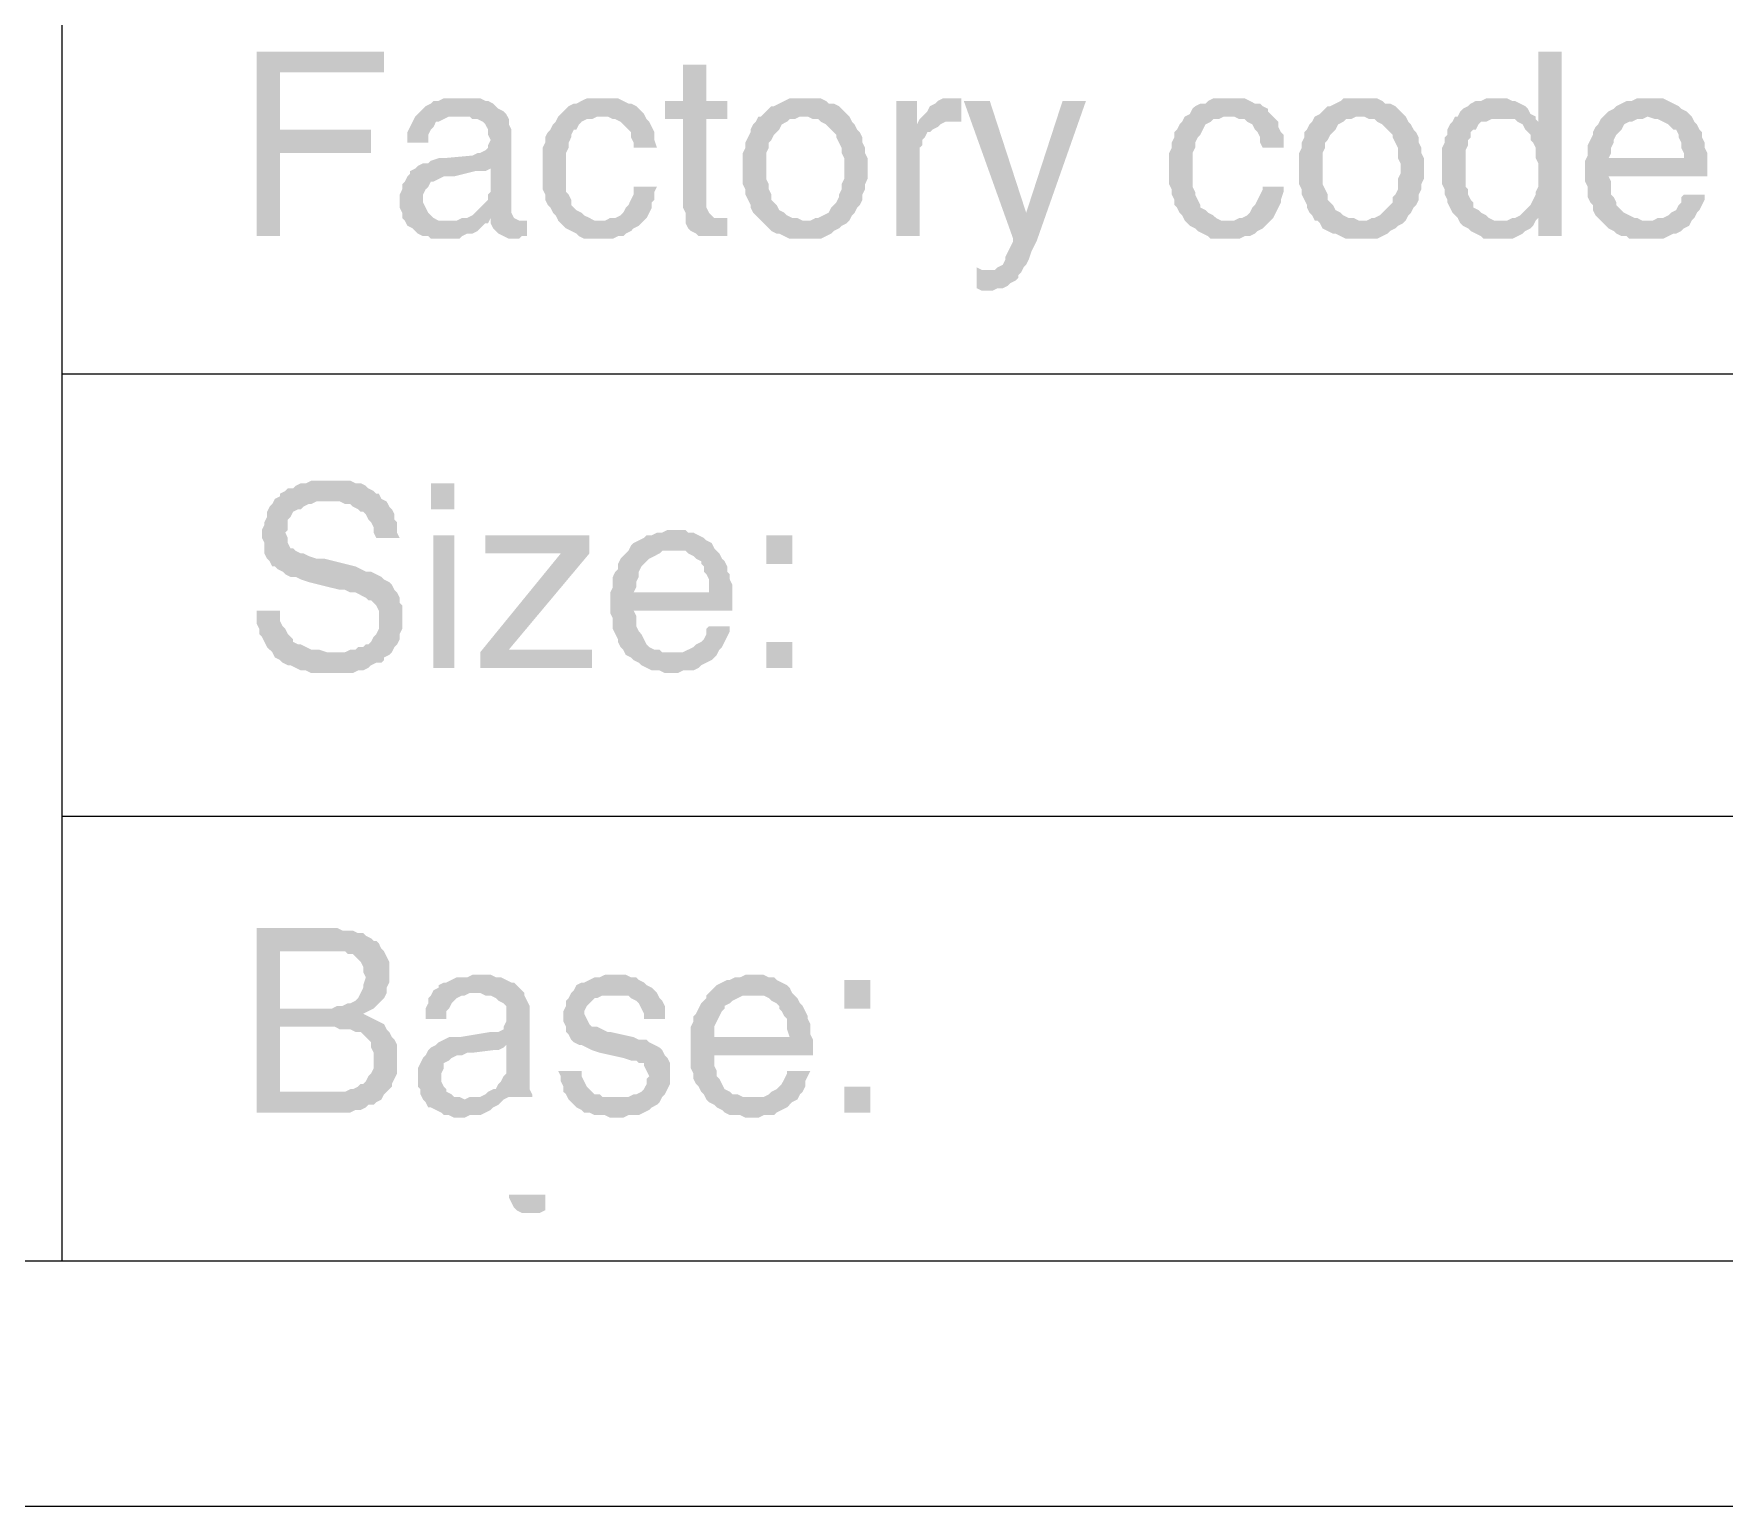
# Model space of a CAD drawing. Header units: inches. Extents: x 3613 to 8393, y -2205 to -794.
# Drawn here: x 4559.93 to 4589.27, y -1865.06 to -1839.51 of the extents above; entities that cross this region are included whole.
import ezdxf

# ---------------------------------------------------------------- set-up
doc = ezdxf.new("R2010")
doc.units = ezdxf.units.IN
doc.header["$MEASUREMENT"] = 0

msp = doc.modelspace()

# ---------------------------------------------------------------- hatches: boundary and pattern name
at = {"transparency": 33554559}
for points in [[(4566.006, -1839.818), (4563.795, -1839.818), (4563.795, -1843.022), (4564.201, -1843.022), (4564.201, -1841.578), (4565.781, -1841.578), (4565.781, -1841.172), (4564.201, -1841.172), (4564.201, -1840.179), (4566.006, -1840.179), (4566.006, -1839.998)], [(4586.451, -1839.818), (4586.045, -1839.818), (4586.045, -1841.036), (4585.684, -1841.036), (4585.774, -1841.082), (4585.819, -1841.172), (4585.864, -1841.217), (4585.91, -1841.262), (4585.91, -1841.352), (4585.955, -1841.398), (4586, -1841.488), (4586, -1841.668), (4586.045, -1841.759), (4586.045, -1842.165), (4586, -1842.255), (4586, -1842.3), (4585.955, -1842.39), (4585.91, -1842.481), (4585.864, -1842.526), (4585.864, -1842.526), (4585.774, -1842.616), (4585.729, -1842.661), (4585.639, -1842.706), (4586.045, -1842.706), (4586.045, -1843.022), (4586.451, -1843.022)], [(4571.603, -1840.044), (4571.196, -1840.044), (4571.196, -1840.675), (4570.881, -1840.675), (4570.881, -1840.991), (4571.196, -1840.991), (4571.196, -1842.526), (4571.242, -1842.616), (4571.242, -1842.797), (4571.287, -1842.887), (4571.332, -1842.932), (4571.332, -1842.932), (4571.422, -1842.977), (4571.467, -1843.022), (4571.964, -1843.022), (4571.964, -1842.706), (4571.738, -1842.706), (4571.693, -1842.661), (4571.648, -1842.616), (4571.603, -1842.526), (4571.603, -1840.991), (4571.964, -1840.991), (4571.964, -1840.675), (4571.603, -1840.675)], [(4567.36, -1840.63), (4567.044, -1840.63), (4566.954, -1840.675), (4566.864, -1840.675), (4566.819, -1840.721), (4566.728, -1840.766), (4566.683, -1840.811), (4566.638, -1840.856), (4566.593, -1840.901), (4566.548, -1840.946), (4566.503, -1841.036), (4566.458, -1841.127), (4566.412, -1841.217), (4566.412, -1841.398), (4566.774, -1841.398), (4566.774, -1841.262), (4566.819, -1841.172), (4566.864, -1841.127), (4566.909, -1841.036), (4566.954, -1841.036), (4567.044, -1840.991), (4567.135, -1840.946), (4567.315, -1840.946), (4568.127, -1840.901), (4568.082, -1840.856), (4567.992, -1840.811), (4567.947, -1840.766), (4567.902, -1840.721), (4567.812, -1840.675), (4567.766, -1840.675), (4567.676, -1840.63), (4567.45, -1840.63)], [(4569.797, -1840.63), (4569.527, -1840.63), (4569.436, -1840.675), (4569.346, -1840.721), (4569.301, -1840.721), (4569.211, -1840.766), (4569.166, -1840.811), (4569.075, -1840.901), (4569.03, -1840.946), (4569.888, -1840.946), (4569.978, -1840.991), (4570.023, -1840.991), (4570.113, -1841.036), (4570.158, -1841.082), (4570.249, -1841.172), (4570.294, -1841.217), (4570.294, -1841.307), (4570.339, -1841.398), (4570.339, -1841.488), (4570.745, -1841.488), (4570.7, -1841.352), (4570.7, -1841.217), (4570.655, -1841.127), (4570.61, -1841.036), (4570.565, -1840.991), (4570.519, -1840.901), (4570.474, -1840.856), (4570.429, -1840.811), (4570.384, -1840.766), (4570.294, -1840.721), (4570.249, -1840.721), (4570.158, -1840.675), (4570.068, -1840.63), (4569.888, -1840.63)], [(4573.318, -1840.63), (4573.047, -1840.63), (4572.957, -1840.675), (4572.866, -1840.721), (4572.776, -1840.766), (4572.731, -1840.766), (4572.641, -1840.856), (4572.596, -1840.901), (4572.55, -1840.946), (4572.505, -1840.946), (4572.46, -1841.036), (4572.415, -1841.082), (4572.37, -1841.172), (4572.37, -1841.217), (4572.325, -1841.307), (4572.28, -1841.398), (4572.28, -1841.488), (4572.235, -1841.578), (4572.235, -1841.849), (4572.235, -1842.12), (4572.28, -1842.21), (4572.28, -1842.3), (4572.325, -1842.39), (4572.37, -1842.481), (4572.37, -1842.526), (4572.415, -1842.616), (4572.46, -1842.661), (4572.55, -1842.752), (4573.318, -1842.752), (4573.273, -1842.752), (4573.182, -1842.706), (4573.092, -1842.706), (4573.002, -1842.661), (4572.957, -1842.616), (4572.866, -1842.571), (4572.821, -1842.481), (4572.776, -1842.436), (4572.731, -1842.39), (4572.731, -1842.3), (4572.686, -1842.21), (4572.686, -1842.12), (4572.641, -1842.029), (4572.641, -1841.578), (4572.686, -1841.488), (4572.686, -1841.398), (4572.731, -1841.352), (4572.776, -1841.262), (4572.821, -1841.217), (4572.866, -1841.172), (4572.911, -1841.082), (4573.002, -1841.036), (4573.047, -1840.991), (4573.137, -1840.991), (4573.227, -1840.946), (4574.085, -1840.946), (4574.04, -1840.901), (4573.95, -1840.811), (4573.904, -1840.766), (4573.814, -1840.721), (4573.724, -1840.721), (4573.679, -1840.675), (4573.588, -1840.63), (4573.408, -1840.63)], [(4575.258, -1840.675), (4574.897, -1840.675), (4574.897, -1843.022), (4575.303, -1843.022), (4575.303, -1841.488), (4575.349, -1841.443), (4575.349, -1841.352), (4575.394, -1841.307), (4575.439, -1841.217), (4575.484, -1841.217), (4575.529, -1841.172), (4575.619, -1841.127), (4575.258, -1841.082)], [(4575.935, -1840.63), (4575.71, -1840.63), (4575.619, -1840.675), (4575.574, -1840.721), (4575.484, -1840.766), (4575.439, -1840.856), (4575.394, -1840.901), (4575.349, -1840.946), (4575.303, -1840.991), (4575.935, -1841.036), (4576.026, -1841.036), (4576.026, -1840.63), (4576.026, -1840.63)], [(4576.522, -1840.675), (4576.071, -1840.675), (4576.928, -1843.067), (4577.154, -1842.616)], [(4578.192, -1840.675), (4577.786, -1840.675), (4577.154, -1842.616), (4576.928, -1843.067), (4576.928, -1843.113), (4576.928, -1843.113), (4576.883, -1843.203), (4576.838, -1843.293), (4576.793, -1843.383), (4576.793, -1843.428), (4576.748, -1843.519), (4576.657, -1843.564), (4576.612, -1843.609), (4576.522, -1843.609), (4577.064, -1843.654), (4577.109, -1843.564), (4577.154, -1843.519), (4577.199, -1843.428), (4577.244, -1843.293), (4577.289, -1843.203), (4577.334, -1843.113)], [(4580.674, -1840.63), (4580.403, -1840.63), (4580.313, -1840.675), (4580.268, -1840.721), (4580.178, -1840.721), (4580.088, -1840.766), (4580.042, -1840.811), (4579.997, -1840.901), (4579.907, -1840.946), (4580.764, -1840.946), (4580.855, -1840.991), (4580.945, -1840.991), (4580.99, -1841.036), (4581.08, -1841.082), (4581.126, -1841.172), (4581.171, -1841.217), (4581.216, -1841.307), (4581.216, -1841.398), (4581.261, -1841.488), (4581.622, -1841.488), (4581.622, -1841.262), (4581.577, -1841.217), (4581.532, -1841.127), (4581.532, -1841.036), (4581.487, -1840.991), (4581.396, -1840.901), (4581.351, -1840.856), (4581.351, -1840.811), (4581.261, -1840.766), (4581.216, -1840.721), (4581.126, -1840.721), (4581.035, -1840.675), (4580.945, -1840.63), (4580.764, -1840.63)], [(4582.976, -1840.63), (4582.66, -1840.63), (4582.615, -1840.675), (4582.525, -1840.721), (4582.434, -1840.766), (4582.389, -1840.766), (4582.299, -1840.856), (4582.254, -1840.901), (4582.164, -1840.946), (4582.164, -1840.946), (4582.118, -1841.036), (4582.073, -1841.082), (4582.028, -1841.172), (4581.983, -1841.217), (4581.983, -1841.307), (4581.938, -1841.398), (4581.938, -1841.488), (4581.893, -1841.578), (4581.893, -1841.849), (4581.893, -1842.12), (4581.938, -1842.21), (4581.938, -1842.3), (4581.983, -1842.39), (4582.028, -1842.481), (4582.028, -1842.526), (4582.073, -1842.616), (4582.118, -1842.661), (4582.164, -1842.752), (4582.976, -1842.752), (4582.931, -1842.752), (4582.841, -1842.706), (4582.75, -1842.706), (4582.66, -1842.661), (4582.615, -1842.616), (4582.525, -1842.571), (4582.48, -1842.481), (4582.434, -1842.436), (4582.389, -1842.39), (4582.389, -1842.3), (4582.344, -1842.21), (4582.299, -1842.12), (4582.299, -1841.578), (4582.344, -1841.488), (4582.344, -1841.398), (4582.389, -1841.352), (4582.434, -1841.262), (4582.48, -1841.217), (4582.525, -1841.172), (4582.57, -1841.082), (4582.66, -1841.036), (4582.705, -1840.991), (4582.795, -1840.991), (4582.886, -1840.946), (4583.743, -1840.946), (4583.698, -1840.901), (4583.608, -1840.811), (4583.563, -1840.766), (4583.472, -1840.721), (4583.382, -1840.721), (4583.337, -1840.675), (4583.247, -1840.63), (4583.066, -1840.63)], [(4585.323, -1840.63), (4585.142, -1840.63), (4585.052, -1840.675), (4584.962, -1840.675), (4584.872, -1840.721), (4584.826, -1840.766), (4584.736, -1840.811), (4584.691, -1840.856), (4584.646, -1840.946), (4584.601, -1840.946), (4585.413, -1840.991), (4585.639, -1840.991), (4585.684, -1841.036), (4586.045, -1841.036), (4586, -1840.991), (4586, -1840.946), (4585.91, -1840.901), (4585.864, -1840.811), (4585.819, -1840.766), (4585.729, -1840.721), (4585.639, -1840.675), (4585.594, -1840.675), (4585.503, -1840.63), (4585.413, -1840.63)], [(4587.986, -1840.63), (4587.76, -1840.63), (4587.67, -1840.675), (4587.579, -1840.675), (4587.489, -1840.721), (4587.399, -1840.766), (4587.354, -1840.811), (4587.264, -1840.856), (4587.218, -1840.901), (4587.173, -1840.946), (4587.941, -1840.946), (4588.076, -1840.991), (4588.121, -1840.991), (4588.211, -1841.036), (4588.302, -1841.082), (4588.347, -1841.127), (4588.392, -1841.172), (4588.437, -1841.172), (4588.482, -1841.262), (4588.482, -1841.307), (4588.527, -1841.398), (4588.527, -1841.488), (4588.572, -1841.578), (4588.572, -1841.668), (4587.264, -1841.668), (4586.857, -1841.713), (4586.857, -1842.075), (4586.902, -1842.165), (4586.902, -1842.345), (4586.948, -1842.436), (4586.993, -1842.481), (4586.993, -1842.571), (4587.038, -1842.661), (4587.083, -1842.706), (4587.128, -1842.752), (4587.941, -1842.752), (4587.85, -1842.752), (4587.76, -1842.706), (4587.715, -1842.706), (4587.625, -1842.661), (4587.534, -1842.616), (4587.489, -1842.571), (4587.444, -1842.526), (4587.399, -1842.481), (4587.399, -1842.436), (4587.354, -1842.345), (4587.309, -1842.3), (4587.309, -1842.075), (4587.264, -1841.984), (4588.979, -1841.984), (4588.979, -1841.578), (4588.933, -1841.488), (4588.933, -1841.398), (4588.888, -1841.307), (4588.888, -1841.217), (4588.843, -1841.172), (4588.798, -1841.082), (4588.753, -1841.036), (4588.708, -1840.946), (4588.663, -1840.901), (4588.617, -1840.856), (4588.527, -1840.811), (4588.482, -1840.766), (4588.392, -1840.721), (4588.302, -1840.675), (4588.211, -1840.63), (4588.076, -1840.63)], [(4568.127, -1840.901), (4567.315, -1840.946), (4567.496, -1840.946), (4567.541, -1840.991), (4567.631, -1840.991), (4567.721, -1841.036), (4567.766, -1841.082), (4567.812, -1841.172), (4567.812, -1841.262), (4567.857, -1841.352), (4567.857, -1841.352), (4567.812, -1841.443), (4567.812, -1841.488), (4567.766, -1841.533), (4567.676, -1841.578), (4567.631, -1841.578), (4567.541, -1841.623), (4567.044, -1841.668), (4566.954, -1841.668), (4566.819, -1841.713), (4566.774, -1841.759), (4566.683, -1841.759), (4566.593, -1841.804), (4567.857, -1841.849), (4567.857, -1842.255), (4567.857, -1842.255), (4567.812, -1842.3), (4567.812, -1842.39), (4567.766, -1842.436), (4567.676, -1842.526), (4567.631, -1842.571), (4567.586, -1842.616), (4567.541, -1842.661), (4567.45, -1842.706), (4567.36, -1842.706), (4567.27, -1842.752), (4566.367, -1842.752), (4566.412, -1842.842), (4566.503, -1842.887), (4566.548, -1842.932), (4566.593, -1842.977), (4566.683, -1843.022), (4566.774, -1843.022), (4566.819, -1843.067), (4567.315, -1843.067), (4567.36, -1843.022), (4567.45, -1842.977), (4567.541, -1842.977), (4567.631, -1842.932), (4567.676, -1842.887), (4567.766, -1842.797), (4567.812, -1842.797), (4567.857, -1842.706), (4568.263, -1842.706), (4568.218, -1842.616), (4568.218, -1841.172), (4568.173, -1841.082), (4568.173, -1840.991)], [(4569.03, -1840.946), (4568.985, -1841.036), (4568.94, -1841.082), (4568.895, -1841.172), (4568.85, -1841.217), (4568.804, -1841.307), (4568.804, -1841.398), (4568.759, -1841.488), (4568.759, -1842.21), (4568.804, -1842.3), (4568.804, -1842.39), (4568.85, -1842.481), (4568.895, -1842.526), (4568.94, -1842.616), (4568.985, -1842.661), (4569.03, -1842.752), (4569.752, -1842.752), (4569.662, -1842.752), (4569.572, -1842.706), (4569.481, -1842.661), (4569.436, -1842.616), (4569.346, -1842.571), (4569.301, -1842.526), (4569.256, -1842.481), (4569.256, -1842.39), (4569.211, -1842.3), (4569.166, -1842.255), (4569.166, -1841.578), (4569.211, -1841.488), (4569.211, -1841.398), (4569.256, -1841.307), (4569.256, -1841.262), (4569.301, -1841.172), (4569.346, -1841.172), (4569.391, -1841.082), (4569.436, -1841.036), (4569.527, -1840.991), (4569.617, -1840.991), (4569.707, -1840.946), (4569.797, -1840.946)], [(4574.085, -1840.946), (4573.318, -1840.946), (4573.363, -1840.946), (4573.453, -1840.991), (4573.543, -1840.991), (4573.588, -1841.036), (4573.679, -1841.082), (4573.724, -1841.127), (4573.814, -1841.217), (4573.859, -1841.262), (4573.859, -1841.307), (4573.904, -1841.398), (4573.95, -1841.488), (4573.95, -1841.578), (4573.995, -1841.668), (4573.995, -1842.029), (4573.95, -1842.12), (4573.95, -1842.21), (4573.904, -1842.3), (4573.904, -1842.345), (4573.859, -1842.436), (4573.814, -1842.481), (4573.769, -1842.526), (4573.724, -1842.616), (4573.634, -1842.661), (4573.543, -1842.706), (4573.498, -1842.706), (4573.408, -1842.752), (4572.55, -1842.752), (4572.596, -1842.797), (4572.686, -1842.887), (4572.731, -1842.932), (4572.821, -1842.977), (4572.866, -1842.977), (4572.957, -1843.022), (4573.047, -1843.067), (4573.588, -1843.067), (4573.679, -1843.022), (4573.769, -1842.977), (4573.814, -1842.932), (4573.904, -1842.887), (4573.95, -1842.842), (4574.04, -1842.797), (4574.085, -1842.752), (4574.085, -1842.752), (4574.13, -1842.661), (4574.175, -1842.616), (4574.22, -1842.526), (4574.265, -1842.481), (4574.311, -1842.39), (4574.311, -1842.3), (4574.356, -1842.21), (4574.356, -1842.12), (4574.401, -1842.029), (4574.401, -1841.849), (4574.401, -1841.668), (4574.356, -1841.578), (4574.356, -1841.488), (4574.311, -1841.398), (4574.311, -1841.307), (4574.265, -1841.217), (4574.22, -1841.172), (4574.175, -1841.082), (4574.13, -1841.036)], [(4575.303, -1840.991), (4575.258, -1841.082), (4575.619, -1841.127), (4575.665, -1841.082), (4575.755, -1841.036), (4575.935, -1841.036)], [(4579.907, -1840.946), (4579.862, -1841.036), (4579.817, -1841.082), (4579.772, -1841.172), (4579.726, -1841.217), (4579.726, -1841.307), (4579.681, -1841.398), (4579.681, -1841.488), (4579.636, -1841.578), (4579.636, -1842.12), (4579.681, -1842.21), (4579.681, -1842.3), (4579.726, -1842.39), (4579.726, -1842.481), (4579.772, -1842.526), (4579.817, -1842.616), (4579.862, -1842.661), (4579.907, -1842.752), (4580.674, -1842.752), (4580.539, -1842.752), (4580.449, -1842.706), (4580.403, -1842.661), (4580.313, -1842.616), (4580.268, -1842.571), (4580.178, -1842.526), (4580.178, -1842.481), (4580.133, -1842.39), (4580.088, -1842.3), (4580.088, -1842.255), (4580.042, -1842.165), (4580.042, -1841.578), (4580.088, -1841.488), (4580.088, -1841.398), (4580.133, -1841.307), (4580.178, -1841.262), (4580.223, -1841.172), (4580.223, -1841.172), (4580.268, -1841.082), (4580.358, -1841.036), (4580.403, -1840.991), (4580.494, -1840.991), (4580.584, -1840.946), (4580.674, -1840.946)], [(4583.743, -1840.946), (4582.976, -1840.946), (4583.021, -1840.946), (4583.111, -1840.991), (4583.202, -1840.991), (4583.247, -1841.036), (4583.337, -1841.082), (4583.382, -1841.127), (4583.472, -1841.217), (4583.518, -1841.262), (4583.518, -1841.307), (4583.563, -1841.398), (4583.608, -1841.488), (4583.608, -1841.668), (4583.653, -1841.759), (4583.653, -1841.939), (4583.608, -1842.029), (4583.608, -1842.21), (4583.563, -1842.3), (4583.518, -1842.345), (4583.518, -1842.436), (4583.472, -1842.481), (4583.427, -1842.526), (4583.337, -1842.616), (4583.292, -1842.661), (4583.202, -1842.706), (4583.156, -1842.706), (4583.066, -1842.752), (4582.209, -1842.752), (4582.254, -1842.797), (4582.299, -1842.887), (4582.389, -1842.932), (4582.48, -1842.977), (4582.525, -1842.977), (4582.615, -1843.022), (4582.705, -1843.067), (4583.247, -1843.067), (4583.337, -1843.022), (4583.427, -1842.977), (4583.472, -1842.932), (4583.563, -1842.887), (4583.608, -1842.842), (4583.698, -1842.797), (4583.743, -1842.752), (4583.743, -1842.752), (4583.788, -1842.661), (4583.833, -1842.616), (4583.879, -1842.526), (4583.924, -1842.481), (4583.969, -1842.39), (4583.969, -1842.3), (4584.014, -1842.21), (4584.014, -1842.12), (4584.059, -1842.029), (4584.059, -1841.849), (4584.059, -1841.668), (4584.014, -1841.578), (4584.014, -1841.488), (4583.969, -1841.398), (4583.969, -1841.307), (4583.924, -1841.217), (4583.879, -1841.172), (4583.833, -1841.082), (4583.788, -1841.036)], [(4584.601, -1840.946), (4584.556, -1841.036), (4584.51, -1841.082), (4584.465, -1841.172), (4584.465, -1841.262), (4584.42, -1841.307), (4584.42, -1841.398), (4584.375, -1841.488), (4584.375, -1842.12), (4584.42, -1842.21), (4584.42, -1842.3), (4584.465, -1842.39), (4584.465, -1842.436), (4584.51, -1842.526), (4584.556, -1842.616), (4584.601, -1842.661), (4584.646, -1842.706), (4584.691, -1842.797), (4584.736, -1842.842), (4584.826, -1842.887), (4584.872, -1842.932), (4584.962, -1842.977), (4585.052, -1843.022), (4585.097, -1843.067), (4585.594, -1843.067), (4585.684, -1843.022), (4585.774, -1842.977), (4585.819, -1842.932), (4585.91, -1842.887), (4585.955, -1842.842), (4586, -1842.752), (4585.278, -1842.752), (4585.187, -1842.706), (4585.142, -1842.661), (4585.052, -1842.616), (4585.007, -1842.571), (4584.917, -1842.526), (4584.917, -1842.436), (4584.872, -1842.39), (4584.826, -1842.3), (4584.826, -1842.21), (4584.781, -1842.165), (4584.781, -1841.533), (4584.826, -1841.443), (4584.826, -1841.352), (4584.872, -1841.307), (4584.872, -1841.217), (4584.917, -1841.172), (4584.962, -1841.172), (4585.007, -1841.082), (4585.052, -1841.036), (4585.142, -1841.036), (4585.233, -1840.991), (4585.413, -1840.991)], [(4587.173, -1840.946), (4587.128, -1840.991), (4587.083, -1841.082), (4587.038, -1841.127), (4586.993, -1841.217), (4586.993, -1841.262), (4586.948, -1841.352), (4586.902, -1841.443), (4586.902, -1841.623), (4586.857, -1841.713), (4587.264, -1841.668), (4587.309, -1841.578), (4587.309, -1841.488), (4587.354, -1841.398), (4587.354, -1841.352), (4587.399, -1841.262), (4587.444, -1841.217), (4587.489, -1841.172), (4587.534, -1841.082), (4587.625, -1841.036), (4587.67, -1841.036), (4587.76, -1840.991), (4587.85, -1840.991), (4587.941, -1840.946)], [(4566.593, -1841.804), (4566.548, -1841.849), (4566.458, -1841.894), (4566.458, -1841.939), (4566.412, -1841.984), (4566.367, -1842.075), (4566.322, -1842.12), (4566.322, -1842.21), (4566.277, -1842.3), (4566.277, -1842.526), (4566.322, -1842.616), (4566.322, -1842.706), (4566.367, -1842.752), (4567.089, -1842.752), (4566.954, -1842.752), (4566.864, -1842.706), (4566.819, -1842.661), (4566.774, -1842.616), (4566.728, -1842.526), (4566.683, -1842.436), (4566.683, -1842.3), (4566.728, -1842.21), (4566.774, -1842.165), (4566.819, -1842.075), (4566.864, -1842.075), (4566.954, -1842.029), (4567.044, -1841.984), (4567.225, -1841.984), (4567.586, -1841.894), (4567.766, -1841.894), (4567.857, -1841.849)], [(4570.745, -1842.165), (4570.339, -1842.165), (4570.339, -1842.3), (4570.294, -1842.39), (4570.249, -1842.481), (4570.204, -1842.526), (4570.158, -1842.616), (4570.113, -1842.661), (4570.023, -1842.706), (4569.933, -1842.706), (4569.843, -1842.752), (4569.03, -1842.752), (4569.075, -1842.797), (4569.12, -1842.842), (4569.166, -1842.887), (4569.256, -1842.932), (4569.346, -1842.977), (4569.391, -1843.022), (4569.481, -1843.067), (4569.978, -1843.067), (4570.068, -1843.022), (4570.158, -1843.022), (4570.204, -1842.977), (4570.294, -1842.932), (4570.339, -1842.887), (4570.429, -1842.842), (4570.474, -1842.797), (4570.519, -1842.752), (4570.565, -1842.706), (4570.61, -1842.616), (4570.655, -1842.526), (4570.655, -1842.436), (4570.7, -1842.39), (4570.7, -1842.255)], [(4581.622, -1842.165), (4581.261, -1842.165), (4581.261, -1842.21), (4581.216, -1842.3), (4581.171, -1842.39), (4581.126, -1842.481), (4581.08, -1842.526), (4581.035, -1842.616), (4580.99, -1842.661), (4580.9, -1842.706), (4580.855, -1842.706), (4580.764, -1842.752), (4579.907, -1842.752), (4579.952, -1842.797), (4579.997, -1842.842), (4580.088, -1842.887), (4580.133, -1842.932), (4580.223, -1842.977), (4580.313, -1843.022), (4580.358, -1843.067), (4580.855, -1843.067), (4580.945, -1843.022), (4581.035, -1843.022), (4581.126, -1842.977), (4581.171, -1842.932), (4581.261, -1842.887), (4581.306, -1842.842), (4581.351, -1842.797), (4581.396, -1842.752), (4581.441, -1842.706), (4581.487, -1842.616), (4581.532, -1842.526), (4581.577, -1842.436), (4581.577, -1842.39), (4581.622, -1842.255)], [(4588.933, -1842.3), (4588.572, -1842.3), (4588.527, -1842.345), (4588.527, -1842.436), (4588.482, -1842.481), (4588.437, -1842.571), (4588.347, -1842.616), (4588.302, -1842.661), (4588.211, -1842.706), (4588.121, -1842.706), (4588.031, -1842.752), (4587.128, -1842.752), (4587.218, -1842.842), (4587.264, -1842.887), (4587.354, -1842.932), (4587.399, -1842.977), (4587.489, -1843.022), (4587.579, -1843.022), (4587.625, -1843.067), (4588.211, -1843.067), (4588.302, -1843.022), (4588.392, -1842.977), (4588.437, -1842.977), (4588.527, -1842.932), (4588.572, -1842.887), (4588.663, -1842.842), (4588.708, -1842.752), (4588.753, -1842.706), (4588.798, -1842.616), (4588.843, -1842.571), (4588.888, -1842.481), (4588.933, -1842.39)], [(4568.263, -1842.706), (4567.857, -1842.706), (4567.857, -1842.797), (4568.353, -1842.752), (4568.353, -1842.752)], [(4568.489, -1842.752), (4568.353, -1842.752), (4567.857, -1842.797), (4567.902, -1842.887), (4567.947, -1842.932), (4567.947, -1842.932), (4567.992, -1842.977), (4568.082, -1843.022), (4568.173, -1843.067), (4568.353, -1843.067), (4568.398, -1843.022), (4568.489, -1843.022)], [(4585.639, -1842.706), (4585.594, -1842.706), (4585.503, -1842.752), (4585.413, -1842.752), (4586, -1842.752), (4586.045, -1842.706)], [(4576.296, -1843.564), (4576.296, -1843.925), (4576.296, -1843.925), (4576.387, -1843.97), (4576.567, -1843.97), (4576.657, -1843.925), (4576.748, -1843.925), (4576.838, -1843.88), (4576.883, -1843.835), (4576.973, -1843.79), (4577.019, -1843.744), (4577.019, -1843.699), (4577.064, -1843.654), (4576.522, -1843.609), (4576.387, -1843.609)], [(4565.058, -1847.265), (4564.743, -1847.265), (4564.652, -1847.31), (4564.562, -1847.31), (4564.472, -1847.355), (4564.427, -1847.4), (4564.336, -1847.4), (4564.291, -1847.445), (4564.201, -1847.49), (4564.201, -1847.536), (4564.111, -1847.581), (4565.058, -1847.626), (4565.239, -1847.626), (4565.329, -1847.671), (4565.42, -1847.671), (4565.465, -1847.716), (4565.555, -1847.761), (4565.6, -1847.806), (4565.645, -1847.806), (4565.69, -1847.851), (4565.735, -1847.942), (4565.781, -1847.987), (4565.826, -1848.077), (4565.826, -1848.167), (4565.871, -1848.258), (4566.277, -1848.258), (4566.232, -1848.167), (4566.232, -1847.987), (4566.187, -1847.942), (4566.187, -1847.851), (4566.142, -1847.761), (4566.097, -1847.716), (4566.051, -1847.626), (4565.961, -1847.581), (4565.916, -1847.49), (4565.871, -1847.49), (4565.826, -1847.445), (4565.735, -1847.4), (4565.69, -1847.355), (4565.6, -1847.31), (4565.51, -1847.31), (4565.42, -1847.265), (4565.149, -1847.265)], [(4567.225, -1847.761), (4567.225, -1847.31), (4566.819, -1847.31), (4566.819, -1847.761)], [(4564.111, -1847.581), (4564.066, -1847.671), (4564.02, -1847.716), (4563.975, -1847.806), (4563.975, -1847.897), (4563.93, -1847.987), (4563.93, -1848.032), (4563.885, -1848.122), (4563.885, -1848.258), (4563.885, -1848.258), (4563.93, -1848.348), (4563.93, -1848.528), (4563.975, -1848.619), (4564.02, -1848.664), (4564.066, -1848.754), (4564.111, -1848.754), (4564.156, -1848.799), (4564.246, -1848.844), (4564.291, -1848.889), (4564.382, -1848.935), (4564.472, -1848.935), (4564.562, -1848.98), (4564.697, -1849.025), (4565.239, -1849.16), (4565.329, -1849.16), (4565.42, -1849.205), (4565.51, -1849.205), (4565.6, -1849.251), (4565.69, -1849.296), (4565.735, -1849.341), (4565.781, -1849.341), (4565.826, -1849.386), (4565.871, -1849.431), (4565.916, -1849.521), (4565.916, -1849.837), (4565.871, -1849.928), (4565.826, -1849.973), (4565.781, -1850.063), (4565.735, -1850.108), (4565.69, -1850.108), (4565.645, -1850.153), (4565.555, -1850.153), (4565.51, -1850.198), (4565.42, -1850.198), (4565.329, -1850.243), (4564.066, -1850.243), (4564.111, -1850.334), (4564.201, -1850.379), (4564.246, -1850.424), (4564.336, -1850.469), (4564.382, -1850.469), (4564.472, -1850.514), (4564.562, -1850.559), (4564.652, -1850.559), (4564.743, -1850.605), (4565.465, -1850.605), (4565.555, -1850.559), (4565.645, -1850.559), (4565.735, -1850.514), (4565.781, -1850.469), (4565.871, -1850.424), (4565.961, -1850.424), (4566.006, -1850.379), (4566.006, -1850.334), (4566.097, -1850.289), (4566.142, -1850.243), (4566.187, -1850.153), (4566.232, -1850.108), (4566.277, -1850.018), (4566.277, -1849.928), (4566.322, -1849.837), (4566.322, -1849.657), (4566.322, -1849.431), (4566.277, -1849.386), (4566.277, -1849.296), (4566.232, -1849.205), (4566.187, -1849.16), (4566.142, -1849.07), (4566.142, -1849.07), (4566.097, -1849.025), (4566.006, -1848.98), (4565.961, -1848.935), (4565.871, -1848.889), (4565.781, -1848.844), (4565.69, -1848.844), (4565.6, -1848.799), (4565.51, -1848.754), (4564.968, -1848.619), (4564.833, -1848.619), (4564.697, -1848.574), (4564.607, -1848.528), (4564.562, -1848.528), (4564.472, -1848.483), (4564.427, -1848.438), (4564.382, -1848.438), (4564.336, -1848.348), (4564.336, -1848.258), (4564.291, -1848.167), (4564.336, -1848.122), (4564.336, -1847.942), (4564.382, -1847.897), (4564.427, -1847.806), (4564.517, -1847.761), (4564.562, -1847.761), (4564.607, -1847.716), (4564.697, -1847.671), (4564.743, -1847.671), (4564.833, -1847.626), (4565.058, -1847.626)], [(4571.061, -1848.122), (4570.926, -1848.122), (4570.835, -1848.167), (4570.745, -1848.167), (4570.655, -1848.213), (4570.565, -1848.213), (4570.519, -1848.258), (4570.429, -1848.303), (4570.339, -1848.348), (4570.294, -1848.393), (4570.249, -1848.483), (4571.242, -1848.483), (4571.287, -1848.528), (4571.377, -1848.574), (4571.422, -1848.619), (4571.512, -1848.664), (4571.512, -1848.709), (4571.558, -1848.754), (4571.558, -1848.844), (4571.603, -1848.889), (4571.648, -1848.98), (4571.648, -1849.205), (4569.933, -1849.205), (4569.933, -1849.566), (4569.978, -1849.657), (4569.978, -1849.837), (4570.023, -1849.928), (4570.068, -1850.018), (4570.068, -1850.063), (4570.113, -1850.153), (4570.158, -1850.198), (4570.204, -1850.289), (4571.016, -1850.243), (4570.835, -1850.243), (4570.79, -1850.198), (4570.7, -1850.198), (4570.61, -1850.153), (4570.565, -1850.108), (4570.519, -1850.018), (4570.519, -1850.018), (4570.474, -1849.928), (4570.429, -1849.882), (4570.384, -1849.792), (4570.384, -1849.612), (4570.339, -1849.521), (4572.054, -1849.521), (4572.054, -1849.07), (4572.009, -1848.98), (4572.009, -1848.889), (4571.964, -1848.844), (4571.964, -1848.754), (4571.919, -1848.664), (4571.873, -1848.619), (4571.828, -1848.528), (4571.783, -1848.483), (4571.738, -1848.438), (4571.693, -1848.348), (4571.603, -1848.303), (4571.558, -1848.258), (4571.467, -1848.213), (4571.377, -1848.167), (4571.287, -1848.167), (4571.242, -1848.122), (4571.151, -1848.122)], [(4567.225, -1850.514), (4567.225, -1848.213), (4566.864, -1848.213), (4566.864, -1850.514)], [(4569.572, -1848.213), (4567.766, -1848.213), (4567.766, -1848.528), (4569.075, -1848.528), (4567.676, -1850.243), (4567.676, -1850.514), (4569.617, -1850.514), (4569.617, -1850.198), (4568.173, -1850.198), (4569.572, -1848.528), (4569.572, -1848.348)], [(4570.249, -1848.483), (4570.204, -1848.528), (4570.158, -1848.574), (4570.113, -1848.619), (4570.068, -1848.709), (4570.068, -1848.799), (4570.023, -1848.844), (4569.978, -1848.935), (4569.978, -1849.115), (4569.933, -1849.205), (4570.339, -1849.205), (4570.384, -1849.115), (4570.384, -1849.025), (4570.429, -1848.935), (4570.429, -1848.844), (4570.474, -1848.754), (4570.519, -1848.709), (4570.565, -1848.664), (4570.61, -1848.619), (4570.7, -1848.574), (4570.79, -1848.528), (4570.835, -1848.483), (4571.016, -1848.483)], [(4573.092, -1848.709), (4573.092, -1848.213), (4572.641, -1848.213), (4572.641, -1848.709)], [(4564.201, -1849.521), (4563.795, -1849.521), (4563.795, -1849.747), (4563.84, -1849.837), (4563.84, -1849.928), (4563.885, -1849.973), (4563.93, -1850.063), (4563.975, -1850.153), (4564.02, -1850.198), (4564.066, -1850.243), (4565.104, -1850.243), (4565.013, -1850.243), (4564.878, -1850.198), (4564.743, -1850.198), (4564.652, -1850.153), (4564.562, -1850.108), (4564.517, -1850.108), (4564.427, -1850.063), (4564.427, -1850.018), (4564.382, -1849.973), (4564.336, -1849.928), (4564.291, -1849.837), (4564.246, -1849.792), (4564.201, -1849.702), (4564.201, -1849.612)], [(4572.009, -1849.792), (4571.648, -1849.792), (4571.603, -1849.837), (4571.603, -1849.928), (4571.558, -1850.018), (4571.512, -1850.063), (4571.422, -1850.108), (4571.377, -1850.153), (4571.287, -1850.198), (4571.196, -1850.243), (4571.016, -1850.243), (4570.204, -1850.289), (4570.204, -1850.289), (4570.294, -1850.334), (4570.339, -1850.379), (4570.429, -1850.424), (4570.474, -1850.469), (4570.565, -1850.514), (4570.655, -1850.559), (4570.79, -1850.559), (4570.881, -1850.605), (4571.106, -1850.605), (4571.196, -1850.559), (4571.377, -1850.559), (4571.467, -1850.514), (4571.512, -1850.469), (4571.603, -1850.424), (4571.693, -1850.379), (4571.738, -1850.334), (4571.783, -1850.289), (4571.828, -1850.198), (4571.873, -1850.153), (4571.919, -1850.063), (4571.964, -1849.973), (4572.009, -1849.882)], [(4573.092, -1850.514), (4573.092, -1850.063), (4572.641, -1850.063), (4572.641, -1850.514)], [(4565.194, -1855.027), (4563.795, -1855.027), (4563.795, -1858.232), (4565.42, -1858.232), (4565.51, -1858.187), (4565.6, -1858.187), (4565.69, -1858.142), (4565.735, -1858.096), (4565.826, -1858.096), (4565.871, -1858.051), (4565.961, -1858.006), (4565.961, -1858.006), (4566.006, -1857.916), (4564.201, -1857.871), (4564.201, -1856.742), (4565.058, -1856.742), (4566.006, -1856.697), (4565.916, -1856.652), (4565.916, -1856.652), (4565.826, -1856.607), (4565.735, -1856.562), (4565.645, -1856.517), (4565.735, -1856.472), (4565.826, -1856.427), (4564.201, -1856.427), (4564.201, -1855.434), (4565.058, -1855.434), (4565.961, -1855.389), (4565.916, -1855.298), (4565.871, -1855.253), (4565.826, -1855.253), (4565.781, -1855.208), (4565.69, -1855.163), (4565.645, -1855.118), (4565.555, -1855.118), (4565.465, -1855.073), (4565.284, -1855.073)], [(4565.961, -1855.389), (4565.058, -1855.434), (4565.329, -1855.434), (4565.374, -1855.479), (4565.465, -1855.479), (4565.51, -1855.524), (4565.555, -1855.569), (4565.6, -1855.614), (4565.645, -1855.704), (4565.645, -1855.795), (4565.69, -1855.885), (4565.69, -1855.885), (4565.645, -1856.02), (4565.645, -1856.065), (4565.6, -1856.156), (4565.555, -1856.246), (4565.51, -1856.291), (4565.51, -1856.291), (4565.42, -1856.336), (4565.374, -1856.336), (4565.284, -1856.381), (4565.194, -1856.381), (4565.104, -1856.427), (4564.201, -1856.427), (4565.826, -1856.427), (4565.916, -1856.336), (4565.961, -1856.291), (4566.006, -1856.246), (4566.051, -1856.156), (4566.051, -1856.065), (4566.097, -1855.975), (4566.097, -1855.795), (4566.097, -1855.614), (4566.051, -1855.524), (4566.006, -1855.434)], [(4567.676, -1855.84), (4567.541, -1855.84), (4567.45, -1855.885), (4567.27, -1855.885), (4567.18, -1855.93), (4567.089, -1855.975), (4567.044, -1855.975), (4566.954, -1856.02), (4566.954, -1856.065), (4566.864, -1856.111), (4566.819, -1856.201), (4566.774, -1856.246), (4566.774, -1856.336), (4566.728, -1856.427), (4566.728, -1856.607), (4567.089, -1856.607), (4567.089, -1856.472), (4567.135, -1856.427), (4567.18, -1856.336), (4567.225, -1856.291), (4567.27, -1856.246), (4567.36, -1856.201), (4567.405, -1856.201), (4567.496, -1856.156), (4568.443, -1856.156), (4568.353, -1856.065), (4568.308, -1856.02), (4568.263, -1855.975), (4568.218, -1855.975), (4568.127, -1855.93), (4568.037, -1855.885), (4567.947, -1855.885), (4567.857, -1855.84), (4567.766, -1855.84)], [(4569.978, -1855.84), (4569.843, -1855.84), (4569.752, -1855.885), (4569.662, -1855.885), (4569.572, -1855.93), (4569.481, -1855.975), (4569.436, -1855.975), (4569.346, -1856.02), (4569.301, -1856.111), (4569.256, -1856.156), (4569.211, -1856.246), (4569.166, -1856.291), (4569.166, -1856.381), (4569.12, -1856.472), (4569.12, -1856.652), (4569.166, -1856.742), (4569.166, -1856.833), (4569.211, -1856.878), (4569.256, -1856.968), (4569.301, -1857.013), (4569.391, -1857.058), (4569.436, -1857.058), (4569.527, -1857.104), (4569.617, -1857.149), (4569.752, -1857.194), (4570.158, -1857.284), (4570.158, -1857.284), (4570.294, -1857.329), (4570.384, -1857.329), (4570.429, -1857.374), (4570.519, -1857.374), (4570.519, -1857.419), (4570.565, -1857.51), (4570.61, -1857.6), (4570.565, -1857.645), (4570.565, -1857.735), (4570.519, -1857.826), (4570.474, -1857.871), (4570.384, -1857.916), (4570.339, -1857.916), (4570.249, -1857.961), (4570.068, -1857.961), (4569.211, -1858.006), (4569.256, -1858.051), (4569.301, -1858.096), (4569.346, -1858.142), (4569.436, -1858.187), (4569.481, -1858.232), (4569.572, -1858.232), (4569.662, -1858.277), (4569.843, -1858.277), (4569.933, -1858.322), (4570.158, -1858.322), (4570.249, -1858.277), (4570.429, -1858.277), (4570.519, -1858.232), (4570.61, -1858.187), (4570.655, -1858.142), (4570.745, -1858.096), (4570.745, -1858.096), (4570.79, -1858.051), (4570.835, -1857.961), (4570.881, -1857.916), (4570.926, -1857.826), (4570.971, -1857.735), (4570.971, -1857.555), (4570.971, -1857.374), (4570.926, -1857.284), (4570.881, -1857.239), (4570.835, -1857.149), (4570.835, -1857.149), (4570.79, -1857.104), (4570.7, -1857.058), (4570.61, -1857.013), (4570.565, -1856.968), (4570.429, -1856.968), (4570.339, -1856.923), (4569.933, -1856.833), (4569.888, -1856.833), (4569.797, -1856.788), (4569.707, -1856.742), (4569.617, -1856.742), (4569.572, -1856.697), (4569.572, -1856.697), (4569.527, -1856.607), (4569.481, -1856.517), (4569.481, -1856.472), (4569.527, -1856.381), (4569.572, -1856.336), (4569.617, -1856.291), (4569.662, -1856.246), (4569.707, -1856.246), (4569.797, -1856.201), (4569.978, -1856.201), (4570.745, -1856.156), (4570.7, -1856.111), (4570.655, -1856.065), (4570.565, -1856.02), (4570.519, -1855.975), (4570.429, -1855.93), (4570.384, -1855.885), (4570.294, -1855.885), (4570.204, -1855.84), (4570.113, -1855.84)], [(4572.415, -1855.84), (4572.28, -1855.84), (4572.189, -1855.885), (4572.099, -1855.885), (4572.009, -1855.93), (4571.964, -1855.93), (4571.873, -1855.975), (4571.783, -1856.02), (4571.738, -1856.065), (4571.693, -1856.111), (4571.603, -1856.201), (4572.596, -1856.201), (4572.686, -1856.246), (4572.731, -1856.291), (4572.821, -1856.336), (4572.866, -1856.381), (4572.866, -1856.427), (4572.911, -1856.472), (4572.957, -1856.562), (4573.002, -1856.607), (4573.002, -1856.788), (4573.047, -1856.923), (4571.332, -1856.923), (4571.332, -1857.465), (4571.377, -1857.555), (4571.377, -1857.645), (4571.422, -1857.735), (4571.467, -1857.781), (4571.512, -1857.871), (4571.558, -1857.916), (4571.603, -1858.006), (4572.415, -1857.961), (4572.235, -1857.961), (4572.144, -1857.916), (4572.054, -1857.916), (4572.009, -1857.871), (4571.919, -1857.826), (4571.873, -1857.735), (4571.873, -1857.735), (4571.828, -1857.645), (4571.783, -1857.6), (4571.783, -1857.51), (4571.738, -1857.419), (4571.738, -1857.239), (4573.453, -1857.239), (4573.453, -1856.968), (4573.408, -1856.878), (4573.408, -1856.697), (4573.363, -1856.607), (4573.363, -1856.562), (4573.318, -1856.472), (4573.273, -1856.381), (4573.227, -1856.336), (4573.182, -1856.246), (4573.137, -1856.201), (4573.092, -1856.156), (4573.047, -1856.065), (4573.002, -1856.02), (4572.911, -1855.975), (4572.821, -1855.93), (4572.776, -1855.885), (4572.686, -1855.885), (4572.596, -1855.84), (4572.505, -1855.84)], [(4574.446, -1856.427), (4574.446, -1855.93), (4573.995, -1855.93), (4573.995, -1856.427)], [(4568.443, -1856.156), (4567.631, -1856.156), (4567.676, -1856.156), (4567.766, -1856.201), (4567.857, -1856.201), (4567.947, -1856.246), (4567.992, -1856.291), (4568.082, -1856.336), (4568.127, -1856.381), (4568.127, -1856.652), (4568.082, -1856.742), (4568.082, -1856.788), (4567.992, -1856.833), (4567.857, -1856.833), (4567.315, -1856.923), (4567.135, -1856.923), (4567.044, -1856.968), (4566.954, -1857.013), (4566.909, -1857.058), (4568.127, -1857.058), (4568.127, -1857.465), (4568.127, -1857.555), (4568.082, -1857.6), (4568.037, -1857.69), (4567.992, -1857.735), (4567.947, -1857.826), (4567.902, -1857.826), (4567.812, -1857.871), (4567.766, -1857.916), (4567.676, -1857.961), (4567.496, -1857.961), (4567.405, -1858.006), (4566.683, -1858.006), (4566.728, -1858.051), (4566.774, -1858.142), (4566.819, -1858.142), (4566.909, -1858.187), (4566.999, -1858.232), (4567.044, -1858.277), (4567.135, -1858.277), (4567.225, -1858.322), (4567.405, -1858.322), (4567.496, -1858.277), (4567.676, -1858.277), (4567.766, -1858.232), (4567.857, -1858.187), (4567.902, -1858.142), (4567.992, -1858.096), (4568.037, -1858.051), (4568.082, -1858.006), (4568.173, -1857.961), (4568.579, -1857.961), (4568.579, -1857.916), (4568.534, -1857.826), (4568.534, -1856.381), (4568.489, -1856.291), (4568.443, -1856.201)], [(4570.745, -1856.156), (4569.978, -1856.201), (4570.249, -1856.201), (4570.294, -1856.246), (4570.384, -1856.291), (4570.384, -1856.291), (4570.429, -1856.336), (4570.474, -1856.427), (4570.519, -1856.517), (4570.519, -1856.607), (4570.881, -1856.607), (4570.881, -1856.381), (4570.835, -1856.291), (4570.79, -1856.246)], [(4571.603, -1856.201), (4571.603, -1856.246), (4571.558, -1856.291), (4571.512, -1856.336), (4571.467, -1856.427), (4571.422, -1856.517), (4571.377, -1856.562), (4571.377, -1856.652), (4571.332, -1856.742), (4571.332, -1856.923), (4571.738, -1856.923), (4571.738, -1856.742), (4571.783, -1856.652), (4571.828, -1856.562), (4571.873, -1856.472), (4571.919, -1856.427), (4571.919, -1856.381), (4572.009, -1856.336), (4572.054, -1856.291), (4572.144, -1856.246), (4572.235, -1856.201), (4572.415, -1856.201)], [(4566.006, -1856.697), (4565.058, -1856.742), (4565.149, -1856.742), (4565.239, -1856.788), (4565.42, -1856.788), (4565.51, -1856.833), (4565.6, -1856.833), (4565.645, -1856.878), (4565.645, -1856.878), (4565.735, -1856.968), (4565.781, -1857.013), (4565.781, -1857.104), (4565.826, -1857.194), (4565.826, -1857.465), (4565.781, -1857.555), (4565.735, -1857.6), (4565.69, -1857.69), (4565.645, -1857.735), (4565.6, -1857.735), (4565.555, -1857.781), (4565.465, -1857.826), (4565.42, -1857.826), (4565.329, -1857.871), (4564.201, -1857.871), (4566.006, -1857.916), (4566.051, -1857.871), (4566.142, -1857.781), (4566.142, -1857.735), (4566.187, -1857.645), (4566.232, -1857.555), (4566.232, -1857.058), (4566.187, -1856.968), (4566.142, -1856.923), (4566.097, -1856.833), (4566.051, -1856.788)], [(4566.909, -1857.058), (4566.819, -1857.104), (4566.774, -1857.149), (4566.774, -1857.149), (4566.728, -1857.239), (4566.683, -1857.284), (4566.638, -1857.374), (4566.593, -1857.465), (4566.593, -1857.645), (4566.593, -1857.781), (4566.638, -1857.826), (4566.638, -1857.916), (4566.683, -1858.006), (4567.405, -1858.006), (4567.315, -1857.961), (4567.225, -1857.961), (4567.18, -1857.916), (4567.089, -1857.871), (4567.089, -1857.826), (4567.044, -1857.781), (4566.999, -1857.69), (4566.999, -1857.555), (4567.044, -1857.465), (4567.044, -1857.374), (4567.135, -1857.329), (4567.18, -1857.284), (4567.27, -1857.239), (4567.36, -1857.239), (4567.45, -1857.194), (4567.541, -1857.194), (4567.902, -1857.149), (4567.992, -1857.149), (4568.082, -1857.104), (4568.127, -1857.058)], [(4569.436, -1857.51), (4569.03, -1857.51), (4569.075, -1857.6), (4569.075, -1857.69), (4569.12, -1857.781), (4569.12, -1857.871), (4569.166, -1857.916), (4569.211, -1858.006), (4570.068, -1857.961), (4569.797, -1857.961), (4569.752, -1857.916), (4569.662, -1857.916), (4569.617, -1857.871), (4569.572, -1857.826), (4569.527, -1857.781), (4569.481, -1857.69), (4569.436, -1857.6)], [(4573.408, -1857.51), (4573.002, -1857.51), (4573.002, -1857.555), (4572.957, -1857.645), (4572.911, -1857.735), (4572.866, -1857.781), (4572.821, -1857.826), (4572.731, -1857.871), (4572.686, -1857.916), (4572.596, -1857.961), (4572.415, -1857.961), (4571.603, -1858.006), (4571.603, -1858.006), (4571.648, -1858.051), (4571.738, -1858.096), (4571.783, -1858.142), (4571.873, -1858.187), (4571.919, -1858.232), (4572.009, -1858.277), (4572.189, -1858.277), (4572.28, -1858.322), (4572.505, -1858.322), (4572.596, -1858.277), (4572.776, -1858.277), (4572.821, -1858.232), (4572.911, -1858.187), (4573.002, -1858.142), (4573.047, -1858.096), (4573.092, -1858.051), (4573.182, -1858.006), (4573.227, -1857.916), (4573.273, -1857.871), (4573.318, -1857.781), (4573.318, -1857.69), (4573.363, -1857.6)], [(4574.446, -1858.232), (4574.446, -1857.781), (4573.995, -1857.781), (4573.995, -1858.232)], [(4568.804, -1859.658), (4568.669, -1859.658), (4568.173, -1859.703), (4568.218, -1859.793), (4568.263, -1859.883), (4568.263, -1859.883), (4568.308, -1859.928), (4568.398, -1859.973), (4568.714, -1859.973), (4568.804, -1859.928)], [(4568.579, -1859.658), (4568.173, -1859.658), (4568.173, -1859.703), (4568.669, -1859.658), (4568.669, -1859.658)]]:
    msp.add_hatch(color=256, dxfattribs=at).paths.add_polyline_path(points)

# ---------------------------------------------------------------- linework, layer by layer
msp.add_line((4547.592, -1860.804), (4956.848, -1860.804))
msp.add_lwpolyline([(4960.886, -1865.063), (4960.886, -1568.063), (4540.886, -1568.063), (4540.886, -1865.063)], close=True)
for points in [[(4560.41, -1574.063), (4560.41, -1860.804)], [(4560.41, -1845.414), (4909.48, -1845.414)], [(4560.41, -1853.087), (4856.54, -1853.087)]]:
    msp.add_lwpolyline(points)

doc.saveas('drawing.dxf')
